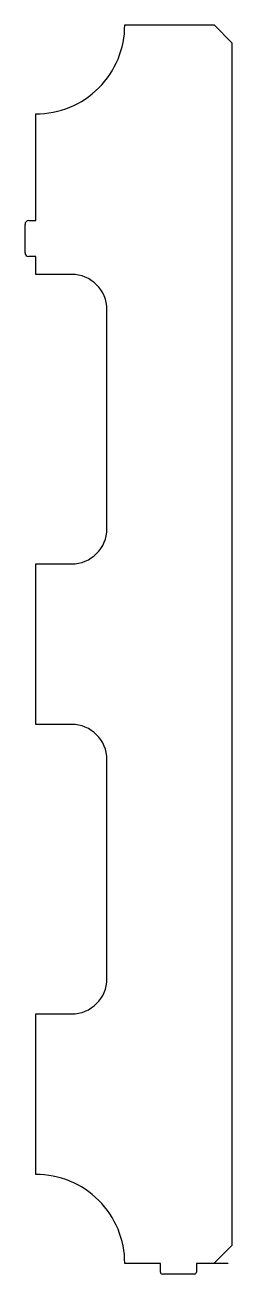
# Model space of a CAD drawing. Extents: x 36 to 94, y 1706 to 2057.
import ezdxf

# ---------------------------------------------------------------- set-up
doc = ezdxf.new("R2010")
doc.units = 0

msp = doc.modelspace()

# ---------------------------------------------------------------- linework, layer by layer
for p, q in [((63.95, 2057.35), (89.02, 2057.35)), ((89.02, 2057.35), (94.05, 2052.32)), ((94.05, 2052.32), (94.05, 1714.28)), ((38.95, 2002.35), (38.95, 2032.35)), ((35.95, 1993.3), (35.95, 2001.3)), ((37, 2002.35), (38.95, 2002.35)), ((38.95, 1992.25), (37, 1992.25)), ((38.95, 1987.25), (38.95, 1992.25)), ((49, 1987.25), (38.95, 1987.25)), ((58.95, 1915.8), (58.95, 1977.3)), ((38.95, 1860.75), (38.95, 1905.85)), ((38.95, 1905.85), (49, 1905.85)), ((49, 1860.75), (38.95, 1860.75)), ((58.95, 1789.3), (58.95, 1850.8)), ((38.95, 1734.25), (38.95, 1779.35)), ((38.95, 1779.35), (49, 1779.35)), ((94.05, 1714.28), (89.04, 1709.26)), ((73.95, 1709.25), (63.95, 1709.25)), ((73.95, 1706.8), (73.95, 1709.25)), ((89, 1709.25), (84.05, 1709.25)), ((84.05, 1709.25), (84.05, 1706.8)), ((93, 1709.25), (89, 1709.25)), ((83.5, 1706.25), (74.5, 1706.25))]:
    msp.add_line(p, q)
for centre, radius, start, end in [((39, 2057.3), 24.95, 269.8852, 0.1148), ((37, 2001.3), 1.05, 90, 180), ((37, 1993.3), 1.05, 180, 270), ((49, 1977.3), 9.95, 0, 90), ((49, 1915.8), 9.95, 270, 0), ((49, 1850.8), 9.95, 0, 90), ((49, 1789.3), 9.95, 270, 0), ((39, 1709.3), 24.95, 359.8852, 90.1148), ((74.5, 1706.8), 0.55, 180, 270), ((83.5, 1706.8), 0.55, 270, 0)]:
    msp.add_arc(centre, radius, start, end)

doc.saveas('drawing.dxf')
